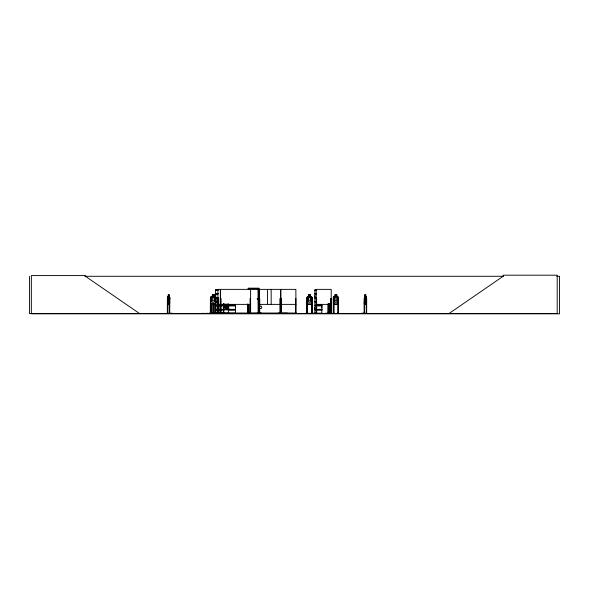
<?xml version="1.0" encoding="UTF-8"?>
<svg xmlns="http://www.w3.org/2000/svg" width="589" height="589" viewBox="0 0 589 589"><rect width="100%" height="100%" fill="white"/><g stroke="black" fill="none" stroke-linecap="round" stroke-linejoin="round"><path stroke-width="0.88" d="M235.438 307.605L235.438 305.875L228.422 305.875M321.881 309.328L314.865 309.328L314.872 307.605M316.624 297.519L314.865 297.519L314.872 295.796M321.874 307.605L321.874 305.875M277.92 313.215L285.385 313.186M215.162 313.488L215.103 303.784M325.386 313.488L339.647 313.458M325.467 313.215L334.324 313.495M215.397 313.355L215.383 298.49L215.891 298.49M228.355 303.784L228.363 313.458L235.453 313.348L235.445 310.02L228.422 310.02M314.843 301.546L316.624 301.686M169.315 313.495L169.411 297.386L169.072 294.861L168.292 294.861L168.292 296.709L167.57 297.364L167.791 304.152L169.551 304.152L169.801 297.357L169.021 296.709M169.551 304.152L169.742 302.319M366.218 304.152L366.483 297.357L365.695 296.709L365.754 294.861L364.915 294.861M164.729 313.488L172.253 313.215M361.668 313.215L369.17 313.495M366.645 313.488L366.689 298.49L366.299 298.49L366.27 313.495M313.775 313.458L318.686 313.422M313.79 313.215L321.874 313.252M280.578 312.95L280.666 313.466M280.791 313.451L280.835 298.49M169.411 300.832L169.05 302.312L168.373 302.312L168.373 296.768M210.818 313.458L210.825 303.784M210.987 313.215L210.921 298.49L210.391 298.49L210.332 313.495M257.224 313.451L261.244 313.193M311.537 304.152L312.155 302.319L311.559 304.152L307.495 304.152L306.987 302.319M338.528 302.319L337.917 304.152L333.875 304.152L333.359 302.319M215.316 304.152L215.957 302.319M228.245 309.807L228.856 308.025L228.282 309.873M167.858 296.709L167.556 313.495L167.578 303.784M209.235 313.451L223.319 313.193L208.904 313.186M364.429 296.709L364.422 304.152M364.444 296.768L364.216 313.488M305.882 313.215L313.274 313.458L311.242 313.458M334.28 313.451L325.467 313.422M217.901 313.488L217.901 289.368L250.59 289.368L250.634 313.495M220.492 313.422L220.566 289.368M225.778 304.528C223.275 307.053 225.484 307.613 226.176 304.955C226.809 307.76 228.988 306.655 226.544 304.535M227.936 306.545L227.008 308.025L225.285 308.025L224.365 306.545M364.937 296.768L364.547 297.386L364.937 302.312L365.673 302.312L366.063 300.832L365.673 296.768M211.48 296.709L210.995 297.364M306.898 313.495L306.965 297.364L307.532 296.709M307.024 313.495L306.987 297.364L307.561 296.768L311.522 296.768M336.805 296.709L336.805 294.861L335.06 294.861L335.06 296.709L333.889 296.709L333.337 297.364L333.278 313.495M333.911 296.709L333.359 297.364L333.47 313.495M213.925 297.386L214.558 296.768L214.514 294.861M449.068 313.495L503.139 276.285L503.139 275.188L557.201 275.188L557.201 313.495L29.45 313.495L29.45 276.285M223.386 306.67L224.034 307.318L225.234 307.318L225.234 309.166L227.082 309.166L227.015 307.259L227.936 306.641L227.936 303.961M259.837 306.302L259.977 306.214A1.252 1.252 0 0 1 261.582 306.751A1.252 1.252 0 0 1 261.192 308.393A1.252 1.252 0 0 1 259.513 308.143M257.503 299.05C258.299 297.798 256.186 299.057 257.643 298.947M84.728 276.285L503.418 276.285M556.789 276.285L559.55 276.285L559.55 313.812L31.35 313.812L31.35 275.578L85.42 275.578L85.42 276.285L139.483 313.495M247.991 288.235L258.998 288.235L258.998 313.495M248.131 288.374L258.851 288.374L258.755 313.495M248.727 288.971L258.262 288.971L258.365 313.495M248.794 289.037L258.196 289.037L258.196 313.495M215.412 289.913L218.026 289.906M314.857 289.913L316.624 289.906M218.018 290.046L215.412 290.038L215.427 293.381L218.018 293.381M316.617 290.038L314.857 290.053L314.872 293.381L316.624 293.381M215.427 290.259L218.026 290.259M314.872 290.259L316.632 290.259M215.368 293.616L218.004 293.616M314.813 293.616L316.595 293.616M215.368 293.83L218.004 293.83M314.813 293.83L316.595 293.83M215.419 294.073L218.018 294.073M316.624 294.073L314.865 294.073L314.865 297.519M214.47 294.861L215.773 294.861L215.729 296.768L211.061 296.768M307.51 296.709L308.71 296.709L308.688 294.861L310.432 294.861L310.41 296.709L311.544 296.709L312.155 297.357L312.163 313.495M168.314 294.92L169.05 294.92M212.342 294.92L214.057 294.92L214.05 296.768L214.978 297.386L214.978 300.832L214.057 302.312L212.349 302.312L211.429 300.832L211.429 297.386L212.349 296.768L212.283 294.861L214.124 294.861L214.116 296.709L215.309 296.709M214.506 294.92L215.729 294.92M308.739 294.92L310.374 294.92L310.374 296.768L311.213 297.386L311.213 300.832L310.351 302.312L308.739 302.312L307.878 300.832L307.878 297.386L308.739 296.768L308.71 294.861M335.119 294.92L336.753 294.92M364.937 294.92L365.725 294.92M168.933 295.229L168.498 295.229L168.933 295.847M212.533 296.709L211.031 296.709L210.45 297.364L210.464 313.495M336.783 296.709L337.924 296.709L338.528 297.357L338.528 313.495L338.528 297.357M364.377 296.709L364.966 296.709M167.813 296.768L169.536 296.768M333.911 296.768L337.902 296.768M364.385 296.768L366.255 296.768M169.801 297.357L169.72 313.495M215.537 297.519L218.018 297.519M215.846 297.762L218.004 297.762M314.813 297.762L316.595 297.762M215.846 297.975L218.004 297.975M314.813 297.975L316.595 297.975M215.891 298.218L218.018 298.218M316.624 298.218L314.865 298.218L314.865 301.539L316.617 301.539L314.872 301.45M169.337 298.49L169.72 298.49M217.901 298.49L218.247 313.495L218.099 298.49M250.59 298.49L250.082 298.49L250.082 313.495L250.023 312.95M259.234 298.49L259.727 298.49L259.631 313.495L259.587 298.49M295.847 298.49L295.568 313.495M306.95 298.49L307.495 298.49L307.554 313.495M312.163 298.49L311.625 298.49L311.566 313.495M316.205 298.49L316.624 298.49L316.654 313.495M333.33 298.49L333.875 298.49L333.926 313.488M338.012 313.495L337.998 298.49L338.542 298.49M364.164 298.49L364.319 313.495M218.026 301.45L215.891 301.45L218.018 301.546M215.883 301.686L218.026 301.715M215.883 301.848L218.018 301.84M316.617 301.84L314.857 301.84L314.872 305.183L321.881 305.183M215.891 302.061L218.026 302.061M314.872 302.061L316.632 302.061M167.57 302.319L167.85 304.152M364.127 302.319L364.444 304.093M167.813 304.093L169.536 304.093M211.061 304.093L215.846 304.093M307.539 304.093L311.522 304.093M333.911 304.093L337.902 304.093M364.385 304.093L366.255 304.093M211.024 304.152L210.457 302.319L211.017 304.152L215.861 304.152M364.37 304.152L366.27 304.152M217.901 304.38L250.59 304.38M259.234 304.38L280.46 304.38M280.843 304.38L295.847 304.38M316.205 304.38L331.209 304.38M215.419 305.183L222.443 305.183M228.422 305.183L235.445 305.183M215.368 305.426L222.487 305.426M228.377 305.426L235.497 305.426M314.813 305.426L321.933 305.426M215.368 305.639L222.487 305.639M228.377 305.639L235.497 305.639M314.813 305.639L321.933 305.639M215.419 305.875L222.443 305.875M225.285 306.545L227.008 306.545M224.063 307.259L228.311 307.259L228.922 306.663L227.074 307.318M227.015 309.107L225.292 309.107L225.292 307.259L224.372 306.641L224.365 303.961M215.419 309.328L222.443 309.328M228.422 309.328L235.445 309.328L235.445 305.875M215.368 309.564L222.487 309.564M228.377 309.564L235.497 309.564M314.813 309.564L321.933 309.564M215.368 309.777L222.487 309.777M235.497 309.777L223.945 309.873L223.378 308.032M314.813 309.777L321.933 309.777M215.419 310.02L222.443 310.02M321.881 310.02L314.865 310.02L314.843 313.488M167.328 312.95L167.806 312.95M169.293 312.95L169.765 312.95M210.332 312.95L211.399 312.95L211.399 313.495M213.004 312.95L213.579 312.95M214.941 312.95L215.942 312.95L215.942 313.495L215.898 297.386M218.858 312.95L217.849 312.95L217.849 313.495M220.257 313.031L296.414 313.031L296.414 313.495M306.898 312.95L307.554 312.95M311.566 312.95L312.222 312.95M316.668 312.95L316.153 312.95L316.175 313.495M329.568 312.95L329.987 312.95M330.915 312.95L331.43 312.95L331.408 313.495L331.386 298.49L330.959 298.49L330.93 313.495M333.278 312.95L333.934 312.95M337.946 312.95L338.601 312.95M364.12 312.95L364.606 312.95M366.255 312.95L366.733 312.95M203.014 313.186L204.795 313.495M206.636 313.186L208.513 313.495M223.916 313.105L228.296 313.105M228.885 313.193L228.863 312.95M285.577 313.186L287.572 313.186M228.429 313.252L235.438 313.252M313.238 313.215L311.176 313.495M209.242 313.422L223.275 313.215M248.816 313.422L261.229 313.186M280.872 313.495L280.843 289.368L295.847 289.368L296.046 313.488M313.79 313.422L321.888 313.348L321.874 310.02M337.6 313.451L339.61 313.422L337.622 313.458M250.745 313.458L250.649 312.95M248.462 313.458L248.367 312.95M216.553 313.458L216.597 312.95M215.677 313.458L215.574 312.95M364.105 313.451L364.142 312.95M215.302 296.709L215.957 297.357L215.949 302.319M366.203 296.709L366.513 313.495L366.476 303.784M333.396 302.312L333.934 304.093M365.695 294.861L365.725 296.768M364.966 294.861L364.996 296.768M364.562 302.901L364.584 313.495M364.422 312.95L364.407 313.495M338.145 312.95L338.145 313.495L338.071 298.49M336.783 294.861L336.731 296.768L337.593 297.386L337.593 300.832L336.731 302.312L335.119 302.312L334.257 300.832L334.257 297.386L335.119 296.768L335.082 294.861M333.808 298.49L333.727 313.495M333.477 312.95L333.477 313.495M331.209 313.495L331.209 289.368L316.205 289.368L316.183 313.495M331.128 298.49L331.099 313.495M329.95 303.784L329.965 313.495M329.796 303.784L329.84 313.495M329.766 303.784L329.781 313.495M329.612 303.784L329.59 313.495M328.448 313.495L328.463 312.95L328.051 313.495L328.088 303.784M328.426 303.784L328.345 313.495M328.272 303.784L328.257 313.495M321.874 309.328L321.881 305.875L314.865 305.875L314.865 309.328M316.455 298.49L316.484 313.495M316.374 298.49L316.396 313.495M312.074 297.386L312.03 313.495M311.765 312.95L311.765 313.495M311.691 298.49L311.64 313.495M307.429 298.49L307.355 313.495M307.097 312.95L307.097 313.495M295.325 313.031L295.325 313.495M290.517 313.495L287.955 313.495M281.122 313.495L281.093 298.49L280.106 298.49L280.202 313.495L280.239 298.49M281.063 312.95L281.063 313.495M280.636 289.368L280.636 313.495M280.401 313.495L280.46 289.368L259.234 289.368L259.234 313.495L259.329 312.95M280.062 312.95L280.062 313.495M271.168 289.368L271.168 304.38M267.516 289.368L267.516 304.38M266.338 313.495L247.446 313.495M259.771 312.95L259.771 313.495M259.374 298.49L259.432 313.495M248.816 304.395L248.904 313.495M248.727 304.417L248.794 313.495M248.308 312.95L248.249 313.495M248.131 304.528L248.131 313.495M247.991 304.476L247.991 313.495M247.859 312.95L247.844 313.495M247.8 303.909L247.792 313.495M228.804 312.95L228.797 313.495M228.289 312.95L228.296 313.495M227.008 303.961L227.015 306.641L225.292 306.641L225.285 303.961M223.916 312.95L223.916 313.495M223.857 303.784L223.857 313.495M223.437 303.924L223.445 308.025M223.408 312.95L223.408 313.495M223.349 303.784L223.349 313.495M221.346 313.031L221.361 313.495M221.133 313.495L221.074 298.49L220.315 298.49L220.315 313.495L220.36 289.368M221.015 312.95L221.015 313.495M220.625 312.95L220.625 313.495M218.799 303.909L218.858 313.495M218.74 312.95L218.74 313.495M218.291 303.909L218.342 313.495M216.943 312.95L216.929 313.495M216.804 312.95L216.84 313.495M216.723 312.95L216.678 313.495M216.457 312.95L216.413 313.495M215.802 312.95L215.802 313.495M215.522 303.784L215.464 313.495M215.302 312.95L215.302 313.495M214.992 303.784L214.948 313.495M213.535 303.784L213.571 313.495M213.387 303.784L213.432 313.495M213.306 312.95L213.247 313.495M213.189 303.784L213.144 313.495M213.041 303.784L213.004 313.495M211.355 303.784L211.296 313.495M211.245 303.784L211.23 313.495M206.503 313.495L205.318 313.495M202.903 313.495L200.51 313.495M169.021 294.861L168.991 296.768M168.351 294.861L168.314 296.768M167.777 313.495L167.755 298.49L167.379 298.49L167.342 313.495M213.763 295.229L212.658 295.229L212.658 295.847L213.755 295.847L213.755 295.229M215.522 295.229L214.764 295.229L214.764 295.847L215.522 295.847L215.522 295.229M310.064 295.229L309.026 295.229L309.026 295.847L310.064 295.847L310.064 295.229M336.444 295.229L335.406 295.229L335.406 295.847L336.444 295.847L336.444 295.229M365.541 295.229L365.07 295.229L365.07 295.847L365.541 295.847L365.541 295.229M169.05 297.386L168.373 297.386L168.373 300.832L169.05 300.832L169.05 297.386M214.057 297.386L212.349 297.386L212.349 300.832L214.057 300.832L214.057 297.386M310.351 297.386L308.739 297.386L308.739 300.832L310.351 300.832L310.351 297.386M336.731 297.386L335.119 297.386L335.119 300.832L336.731 300.832L336.731 297.386M365.673 297.386L364.937 297.386L364.937 300.832L365.673 300.832L365.673 297.386M226.706 308.18L225.602 308.18L225.602 308.798L226.706 308.798L226.706 308.18M169.536 313.495L169.536 298.49L169.499 313.495"/></g></svg>
